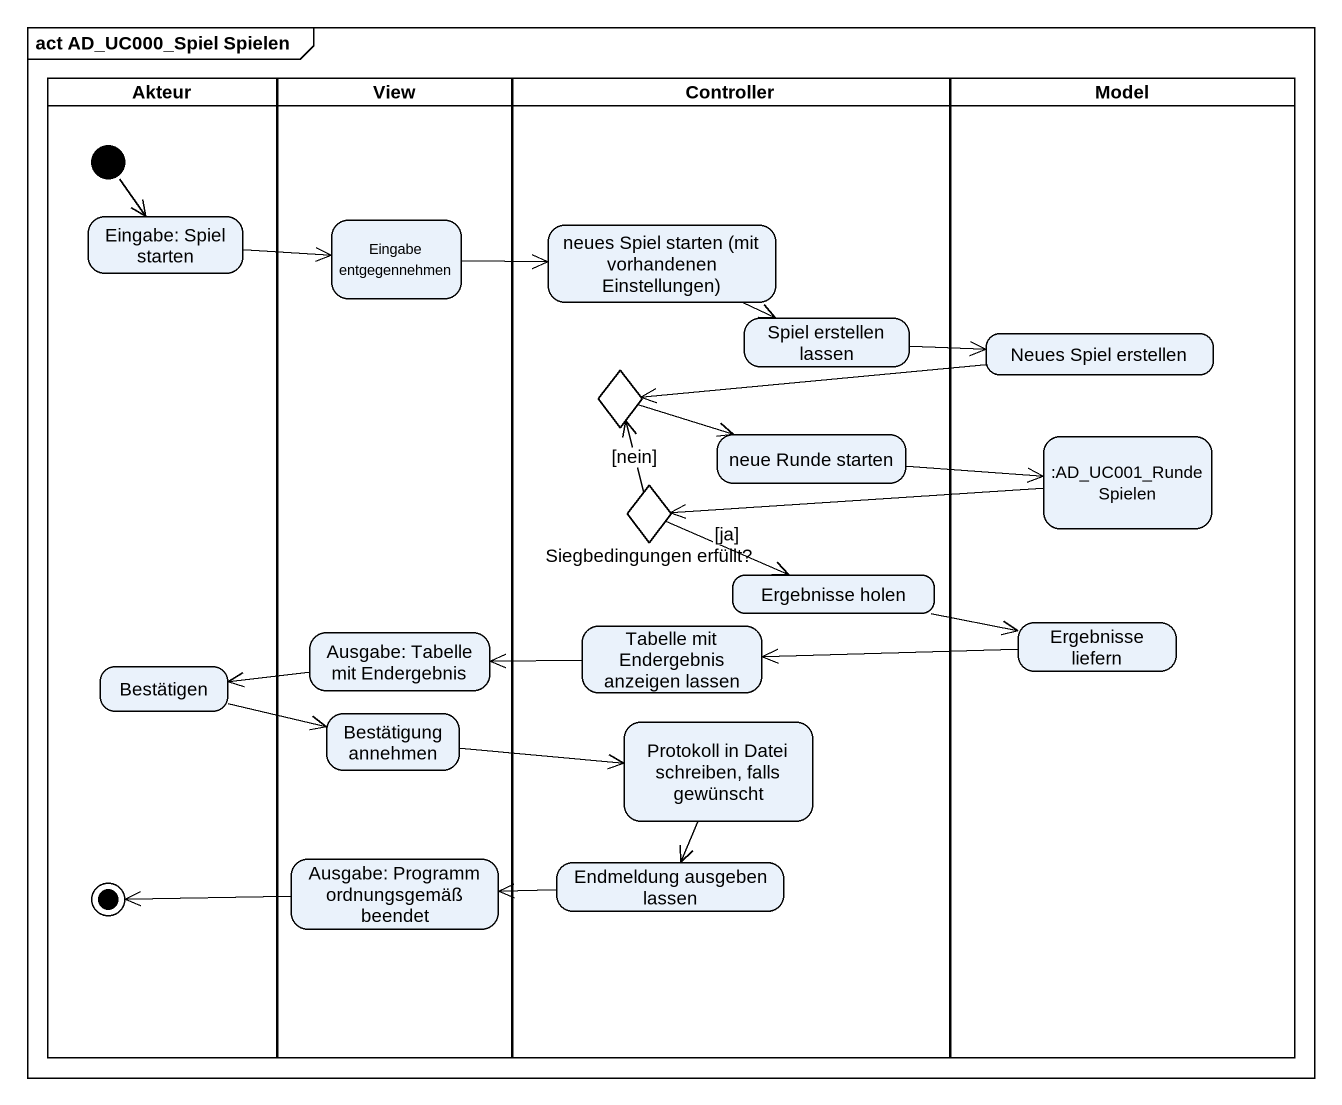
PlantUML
@startuml
mainframe act AD_UC000_Spiel Spielen
hide empty description
state Akteur <<partition>> {
  state "Eingabe: Spiel starten" as Eingabe_Spiel_starten
  state Bestätigen
  state final1 <<end>>
  [*] --> Eingabe_Spiel_starten
}
state View <<partition>> {
  state "Eingabe entgegennehmen" as Eingabe_entgegennehmen
  state "Ausgabe: Tabelle mit Endergebnis" as Ausgabe_Tabelle_mit
  state "Bestätigung annehmen" as Bestätigung_annehmen
  state "Ausgabe: Programm ordnungsgemäß beendet" as Ausgabe_Programm
}
state Controller <<partition>> {
  state "neues Spiel starten (mit vorhandenen Einstellungen)" as neues_Spiel_starten_mit
  state "Spiel erstellen lassen" as Spiel_erstellen_lassen
  state choice1 <<choice>>
  state "neue Runde starten" as neue_Runde_starten
  state "Siegbedingungen erfüllt?" as Siegbedingungen_erfüllt <<choice>>
  state "Ergebnisse holen" as Ergebnisse_holen
  state "Tabelle mit Endergebnis anzeigen lassen" as Tabelle_mit_Endergebnis
  state "Protokoll in Datei schreiben, falls gewünscht" as Protokoll_in_Datei
  state "Endmeldung ausgeben lassen" as Endmeldung_ausgeben_lassen
}
state Model <<partition>> {
  state "Neues Spiel erstellen" as Neues_Spiel_erstellen
  state ":AD_UC001_Runde Spielen" as AD_UC001_Runde_Spielen
  state "Ergebnisse liefern" as Ergebnisse_liefern
}
Eingabe_Spiel_starten -right-> Eingabe_entgegennehmen
Eingabe_entgegennehmen -right-> neues_Spiel_starten_mit
neues_Spiel_starten_mit -right-> Spiel_erstellen_lassen
Spiel_erstellen_lassen -right-> Neues_Spiel_erstellen
choice1 -right-> neue_Runde_starten
Neues_Spiel_erstellen -left-> choice1
neue_Runde_starten -right-> AD_UC001_Runde_Spielen
AD_UC001_Runde_Spielen -left-> Siegbedingungen_erfüllt
Siegbedingungen_erfüllt -up-> choice1 : [nein]
Siegbedingungen_erfüllt -right-> Ergebnisse_holen : [ja]
Ergebnisse_holen -right-> Ergebnisse_liefern
Ergebnisse_liefern -left-> Tabelle_mit_Endergebnis
Bestätigen -right-> Bestätigung_annehmen
Ausgabe_Tabelle_mit -left-> Bestätigen
Tabelle_mit_Endergebnis -left-> Ausgabe_Tabelle_mit
Bestätigung_annehmen -right-> Protokoll_in_Datei
Protokoll_in_Datei --> Endmeldung_ausgeben_lassen
Ausgabe_Programm -left-> final1
Endmeldung_ausgeben_lassen -left-> Ausgabe_Programm
@enduml
